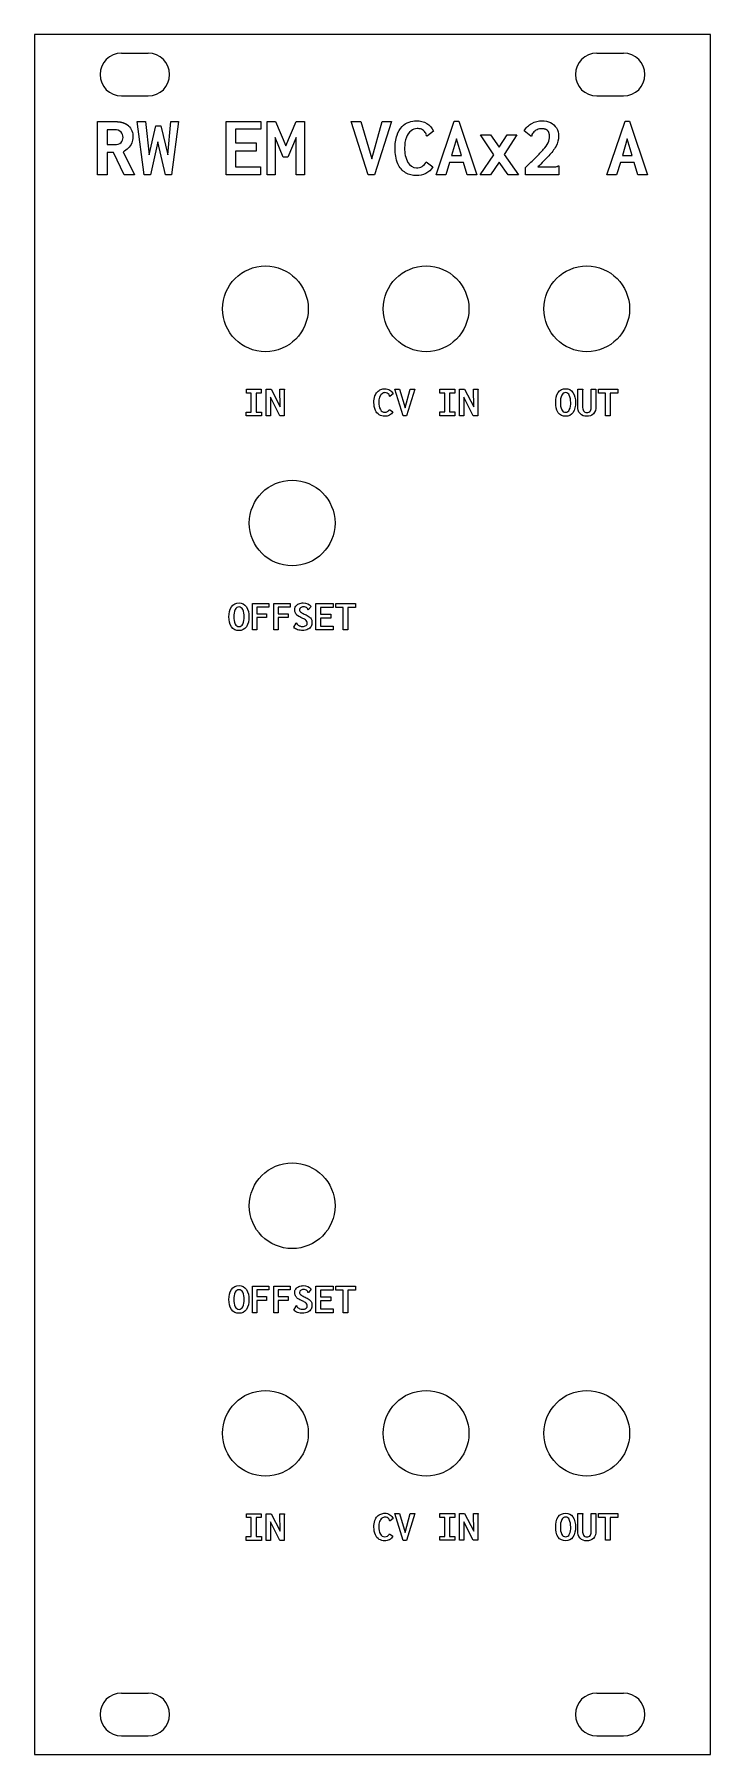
# Model space of a CAD drawing. Header units: millimetres. Extents: x 0 to 50, y 0 to 128.
import ezdxf

# ---------------------------------------------------------------- set-up
doc = ezdxf.new("R2010")
doc.units = ezdxf.units.MM
doc.layers.add('Cuts', color=1, linetype='Continuous', lineweight=13, true_color=0xff0000)
doc.layers.add('VectorEngraving', color=5, linetype='Continuous', lineweight=13, true_color=0x0000ff)

msp = doc.modelspace()

# ---------------------------------------------------------------- linework, layer by layer
at = {"layer": 'Cuts'}
for p, q in [((50.5, 128.5), (0, 128.5)), ((0, 128.5), (0, 0)), ((50.5, 0), (50.5, 128.5)), ((6.5, 127.1), (8.5, 127.1)), ((42, 127.1), (44, 127.1)), ((6.5, 123.9), (8.5, 123.9)), ((42, 123.9), (44, 123.9)), ((6.5, 4.6), (8.5, 4.6)), ((42, 4.6), (44, 4.6)), ((6.5, 1.4), (8.5, 1.4)), ((42, 1.4), (44, 1.4)), ((0, 0), (50.5, 0))]:
    msp.add_line(p, q, dxfattribs=at)
for centre in [(17.25, 108), (29.25, 108), (41.25, 108), (19.25, 92), (19.25, 41), (17.25, 24), (29.25, 24), (41.25, 24)]:
    msp.add_circle(centre, 3.2, dxfattribs=at)
for centre, start, end in [((6.5, 125.5), 90, 270), ((8.5, 125.5), 270, 90), ((42, 125.5), 90, 270), ((44, 125.5), 270, 90), ((6.5, 3), 90, 270), ((8.5, 3), 270, 90), ((42, 3), 90, 270), ((44, 3), 270, 90)]:
    msp.add_arc(centre, 1.6, start, end, dxfattribs=at)
at = {"layer": 'VectorEngraving', "flags": 128}
for points in [[(4.7, 118.02), (4.7, 121.99), (5.96, 121.99), (5.97, 121.99), (5.97, 121.99), (5.98, 121.99), (5.98, 121.99), (5.99, 121.99), (5.99, 121.99), (6, 121.99), (6, 121.99), (6.01, 121.99), (6.02, 121.99), (6.02, 121.99), (6.03, 121.99), (6.03, 121.99), (6.04, 121.99), (6.04, 121.99), (6.05, 121.99), (6.05, 121.99), (6.06, 121.99), (6.07, 121.99), (6.07, 121.99), (6.08, 121.99), (6.08, 121.99), (6.09, 121.99), (6.09, 121.99), (6.1, 121.99), (6.1, 121.99), (6.11, 121.99), (6.11, 121.99), (6.12, 121.99), (6.12, 121.99), (6.13, 121.99), (6.14, 121.99), (6.14, 121.99), (6.15, 121.99), (6.15, 121.99), (6.16, 121.99), (6.16, 121.99), (6.17, 121.99), (6.17, 121.99), (6.18, 121.99), (6.18, 121.99), (6.19, 121.99), (6.19, 121.99), (6.2, 121.98), (6.2, 121.98), (6.21, 121.98), (6.21, 121.98), (6.22, 121.98), (6.22, 121.98), (6.23, 121.98), (6.23, 121.98), (6.24, 121.98), (6.24, 121.98), (6.25, 121.98), (6.25, 121.98), (6.26, 121.98), (6.26, 121.98), (6.27, 121.98), (6.27, 121.98), (6.28, 121.98), (6.28, 121.98), (6.29, 121.98), (6.29, 121.97), (6.3, 121.97), (6.3, 121.97), (6.31, 121.97), (6.31, 121.97), (6.32, 121.97), (6.32, 121.97), (6.33, 121.97), (6.33, 121.97), (6.34, 121.97), (6.34, 121.97), (6.35, 121.97), (6.35, 121.97), (6.36, 121.97), (6.36, 121.97), (6.37, 121.96), (6.37, 121.96), (6.38, 121.96), (6.38, 121.96), (6.39, 121.96), (6.39, 121.96), (6.39, 121.96), (6.4, 121.96), (6.4, 121.96), (6.41, 121.96), (6.41, 121.96), (6.42, 121.96), (6.42, 121.95), (6.43, 121.95), (6.43, 121.95), (6.44, 121.95), (6.44, 121.95), (6.45, 121.95), (6.45, 121.95), (6.45, 121.95), (6.46, 121.95), (6.46, 121.95), (6.47, 121.95), (6.47, 121.94), (6.48, 121.94), (6.48, 121.94), (6.49, 121.94), (6.49, 121.94), (6.49, 121.94), (6.5, 121.94), (6.5, 121.94), (6.51, 121.94), (6.51, 121.94), (6.52, 121.93), (6.52, 121.93), (6.53, 121.93), (6.53, 121.93), (6.53, 121.93), (6.54, 121.93), (6.54, 121.93), (6.55, 121.93), (6.55, 121.93), (6.56, 121.92), (6.56, 121.92), (6.56, 121.92), (6.57, 121.92), (6.57, 121.92), (6.58, 121.92), (6.58, 121.92), (6.58, 121.92), (6.59, 121.91), (6.59, 121.91), (6.6, 121.91), (6.6, 121.91), (6.61, 121.91), (6.61, 121.91), (6.61, 121.91), (6.62, 121.91), (6.62, 121.9), (6.63, 121.9), (6.63, 121.9), (6.63, 121.9), (6.64, 121.9), (6.64, 121.9), (6.65, 121.9), (6.65, 121.89), (6.65, 121.89), (6.66, 121.89), (6.66, 121.89), (6.67, 121.89), (6.67, 121.89), (6.67, 121.89), (6.68, 121.88), (6.68, 121.88), (6.69, 121.88), (6.69, 121.88), (6.69, 121.88), (6.7, 121.88), (6.7, 121.88), (6.7, 121.87), (6.71, 121.87), (6.71, 121.87), (6.72, 121.87), (6.72, 121.87), (6.72, 121.87), (6.73, 121.86), (6.73, 121.86), (6.73, 121.86), (6.74, 121.86), (6.74, 121.86), (6.75, 121.86), (6.75, 121.86), (6.75, 121.85), (6.76, 121.85), (6.76, 121.85), (6.76, 121.85), (6.77, 121.85), (6.77, 121.84), (6.78, 121.84), (6.78, 121.84), (6.78, 121.84), (6.79, 121.84), (6.79, 121.84), (6.79, 121.83), (6.8, 121.83), (6.8, 121.83), (6.8, 121.83), (6.81, 121.83), (6.81, 121.83), (6.81, 121.82), (6.82, 121.82), (6.82, 121.82), (6.82, 121.82), (6.83, 121.82), (6.83, 121.81), (6.83, 121.81), (6.84, 121.81), (6.84, 121.81), (6.84, 121.81), (6.85, 121.81), (6.85, 121.8), (6.85, 121.8), (6.86, 121.8), (6.86, 121.8), (6.86, 121.8), (6.87, 121.79), (6.87, 121.79), (6.87, 121.79), (6.88, 121.79), (6.88, 121.79), (6.88, 121.78), (6.89, 121.78), (6.89, 121.78), (6.89, 121.78), (6.9, 121.78), (6.9, 121.77), (6.9, 121.77), (6.91, 121.77), (6.91, 121.77), (6.91, 121.76), (6.92, 121.76), (6.92, 121.76), (6.92, 121.76), (6.92, 121.76), (6.93, 121.75), (6.93, 121.75), (6.93, 121.75), (6.94, 121.75), (6.94, 121.75), (6.94, 121.74), (6.95, 121.74), (6.95, 121.74), (6.95, 121.74), (6.95, 121.73), (6.96, 121.73), (6.96, 121.73), (6.96, 121.73), (6.97, 121.73), (6.97, 121.72), (6.97, 121.72), (6.97, 121.72), (6.98, 121.72), (6.98, 121.71), (6.98, 121.71), (6.99, 121.71), (6.99, 121.71), (6.99, 121.7), (6.99, 121.7), (7, 121.7), (7, 121.7), (7, 121.69), (7.01, 121.69), (7.01, 121.69), (7.01, 121.69), (7.01, 121.68), (7.02, 121.68), (7.02, 121.68), (7.02, 121.68), (7.02, 121.68, -0.21489), (7.36, 120.83, -0.100191), (7.27, 120.39, -0.09654), (7.01, 120, -0.110602), (6.62, 119.74), (7.47, 118.02), (6.71, 118.02), (5.91, 119.67), (5.43, 119.67), (5.43, 118.02)], [(5.43, 120.27), (6.01, 120.27, 0.191831), (6.47, 120.42, 0.215461), (6.62, 120.81, 0.19551), (6.47, 121.2, 0.214661), (6.01, 121.37), (5.43, 121.37)], [(28.52, 117.95, -0.137181), (27.72, 118.16, -0.152134), (27.15, 118.83, -0.109573), (26.94, 119.98, -0.085497), (27.08, 120.97, -0.110549), (27.46, 121.61, -0.109274), (27.98, 121.95, -0.089414), (28.54, 122.05, -0.144279), (29.31, 121.85, -0.15015), (29.8, 121.27), (29.35, 120.93), (29.3, 120.9), (29.27, 120.95, 0.11408), (29.26, 121.05, 0.04611), (29.19, 121.18, 0.120563), (28.9, 121.41, 0.097397), (28.58, 121.47, 0.171045), (28.13, 121.3, 0.132489), (27.78, 120.82, 0.095776), (27.65, 120.02, 0.142464), (27.9, 118.93, 0.270554), (28.54, 118.54, 0.136035), (28.95, 118.64, 0.125476), (29.26, 118.98), (29.76, 118.61, -0.142497), (29.23, 118.1, -0.116168)], [(36.67, 118.56, 0.000002), (37.47, 119.33, 0.021171), (38.03, 119.92, 0.068773), (38.36, 120.41, 0.110639), (38.47, 120.9), (38.47, 120.91), (38.47, 120.91), (38.47, 120.92), (38.47, 120.92), (38.47, 120.92), (38.47, 120.93), (38.47, 120.93), (38.47, 120.94), (38.47, 120.94), (38.47, 120.94), (38.47, 120.95), (38.47, 120.95), (38.47, 120.96), (38.47, 120.96), (38.47, 120.97), (38.47, 120.97), (38.47, 120.97), (38.47, 120.98), (38.47, 120.98), (38.46, 120.99), (38.46, 120.99), (38.46, 120.99), (38.46, 121), (38.46, 121), (38.46, 121), (38.46, 121.01), (38.46, 121.01), (38.46, 121.02), (38.46, 121.02), (38.46, 121.02), (38.46, 121.03), (38.46, 121.03), (38.46, 121.04), (38.46, 121.04), (38.46, 121.04), (38.46, 121.05), (38.46, 121.05), (38.46, 121.05), (38.46, 121.06), (38.45, 121.06), (38.45, 121.06), (38.45, 121.07), (38.45, 121.07), (38.45, 121.08), (38.45, 121.08), (38.45, 121.08), (38.45, 121.09), (38.45, 121.09), (38.45, 121.09), (38.45, 121.1), (38.45, 121.1), (38.45, 121.1), (38.44, 121.11), (38.44, 121.11), (38.44, 121.11), (38.44, 121.12), (38.44, 121.12), (38.44, 121.12), (38.44, 121.13), (38.44, 121.13), (38.44, 121.13), (38.44, 121.14), (38.43, 121.14), (38.43, 121.14), (38.43, 121.15), (38.43, 121.15), (38.43, 121.15), (38.43, 121.16), (38.43, 121.16), (38.43, 121.16), (38.43, 121.16), (38.42, 121.17), (38.42, 121.17), (38.42, 121.17), (38.42, 121.18), (38.42, 121.18), (38.42, 121.18), (38.42, 121.19), (38.41, 121.19), (38.41, 121.19), (38.41, 121.2), (38.41, 121.2), (38.41, 121.2), (38.41, 121.2), (38.41, 121.21), (38.4, 121.21), (38.4, 121.21), (38.4, 121.22), (38.4, 121.22), (38.4, 121.22), (38.4, 121.22), (38.4, 121.23), (38.39, 121.23), (38.39, 121.23), (38.39, 121.23), (38.39, 121.24), (38.39, 121.24), (38.39, 121.24), (38.38, 121.25), (38.38, 121.25), (38.38, 121.25), (38.38, 121.25), (38.38, 121.26), (38.38, 121.26), (38.37, 121.26), (38.37, 121.26), (38.37, 121.27), (38.37, 121.27), (38.37, 121.27), (38.36, 121.27), (38.36, 121.28), (38.36, 121.28), (38.36, 121.28), (38.36, 121.28), (38.36, 121.28), (38.35, 121.29), (38.35, 121.29), (38.35, 121.29), (38.35, 121.29), (38.34, 121.3), (38.34, 121.3), (38.34, 121.3), (38.34, 121.3), (38.34, 121.31), (38.33, 121.31), (38.33, 121.31), (38.33, 121.31), (38.33, 121.31), (38.33, 121.32), (38.32, 121.32), (38.32, 121.32), (38.32, 121.32), (38.32, 121.32), (38.31, 121.33), (38.31, 121.33), (38.31, 121.33), (38.31, 121.33), (38.31, 121.33), (38.3, 121.34), (38.3, 121.34), (38.3, 121.34), (38.3, 121.34), (38.29, 121.34), (38.29, 121.35), (38.29, 121.35), (38.29, 121.35), (38.28, 121.35), (38.28, 121.35), (38.28, 121.36), (38.28, 121.36), (38.27, 121.36), (38.27, 121.36), (38.27, 121.36), (38.27, 121.36), (38.26, 121.37), (38.26, 121.37), (38.26, 121.37), (38.25, 121.37), (38.25, 121.37), (38.25, 121.37), (38.25, 121.38), (38.24, 121.38), (38.24, 121.38), (38.24, 121.38), (38.24, 121.38), (38.23, 121.38), (38.23, 121.39), (38.23, 121.39), (38.22, 121.39), (38.22, 121.39), (38.22, 121.39), (38.21, 121.39), (38.21, 121.39), (38.21, 121.4), (38.21, 121.4), (38.2, 121.4), (38.2, 121.4), (38.2, 121.4), (38.19, 121.4), (38.19, 121.4), (38.19, 121.4), (38.18, 121.41), (38.18, 121.41), (38.18, 121.41), (38.18, 121.41), (38.17, 121.41), (38.17, 121.41), (38.17, 121.41), (38.16, 121.41), (38.16, 121.41), (38.16, 121.42), (38.15, 121.42), (38.15, 121.42), (38.15, 121.42), (38.14, 121.42), (38.14, 121.42), (38.14, 121.42), (38.13, 121.42), (38.13, 121.42), (38.13, 121.43), (38.12, 121.43), (38.12, 121.43), (38.12, 121.43), (38.11, 121.43), (38.11, 121.43), (38.1, 121.43), (38.1, 121.43), (38.1, 121.43), (38.09, 121.43), (38.09, 121.43), (38.09, 121.43), (38.08, 121.44), (38.08, 121.44), (38.08, 121.44), (38.07, 121.44), (38.07, 121.44), (38.06, 121.44), (38.06, 121.44), (38.06, 121.44), (38.05, 121.44), (38.05, 121.44), (38.05, 121.44), (38.04, 121.44), (38.04, 121.44), (38.03, 121.44), (38.03, 121.44), (38.03, 121.44), (38.02, 121.44), (38.02, 121.45), (38.02, 121.45), (38.01, 121.45), (38.01, 121.45), (38, 121.45), (38, 121.45), (38, 121.45), (37.99, 121.45), (37.99, 121.45), (37.98, 121.45), (37.98, 121.45), (37.97, 121.45), (37.97, 121.45), (37.97, 121.45), (37.96, 121.45), (37.96, 121.45), (37.95, 121.45), (37.95, 121.45), (37.95, 121.45), (37.94, 121.45), (37.94, 121.45), (37.93, 121.45), (37.93, 121.45), (37.92, 121.45), (37.92, 121.45), (37.92, 121.45), (37.91, 121.45), (37.91, 121.45, 0.10091), (37.54, 121.38, 0.120611), (37.24, 121.15, 0.052185), (37.16, 121.02, 0.115972), (37.15, 120.92), (37.12, 120.88), (37.07, 120.91), (36.57, 121.29, -0.133812), (37.15, 121.85, -0.129982), (37.91, 122.05, -0.120233), (38.54, 121.91, -0.133622), (38.99, 121.51, -0.147441), (39.15, 120.9, -0.128322), (38.96, 120.15, -0.064733), (38.42, 119.44, -0.003988), (37.61, 118.61), (38.87, 118.61, 0.059195), (39.02, 118.62, 0.134362), (39.11, 118.67), (39.16, 118.67), (39.16, 118.02), (36.67, 118.02)], [(17.3, 101.99), (17.68, 101.99), (18.35, 100.68), (18.33, 101.99), (18.69, 101.99), (18.69, 101.96, 0.127686), (18.66, 101.92, 0.045437), (18.66, 101.84), (18.66, 100), (18.32, 100), (17.63, 101.39), (17.63, 100), (17.3, 100)], [(26.15, 99.97, -0.137181), (25.75, 100.08, -0.152134), (25.47, 100.41, -0.109573), (25.36, 100.99, -0.085497), (25.43, 101.49, -0.110549), (25.62, 101.8, -0.109274), (25.88, 101.97, -0.089414), (26.16, 102.03, -0.144279), (26.55, 101.92, -0.15015), (26.79, 101.64), (26.57, 101.47), (26.54, 101.45), (26.53, 101.48, 0.11408), (26.52, 101.52, 0.04611), (26.49, 101.59, 0.120563), (26.34, 101.71, 0.097397), (26.18, 101.74, 0.171045), (25.96, 101.65, 0.132489), (25.78, 101.41, 0.095776), (25.72, 101.01, 0.142464), (25.84, 100.47, 0.270554), (26.16, 100.27, 0.136035), (26.37, 100.32, 0.125476), (26.52, 100.49), (26.77, 100.31, -0.142497), (26.51, 100.05, -0.116168)], [(31.76, 102), (32.13, 102), (32.81, 100.69), (32.79, 102), (33.14, 102), (33.14, 101.97, 0.127686), (33.12, 101.93, 0.045437), (33.11, 101.85), (33.11, 100.01), (32.78, 100.01), (32.08, 101.4), (32.08, 100.01), (31.76, 100.01)], [(39.67, 99.97, -0.25913), (39.11, 100.24, -0.152705), (38.93, 101, -0.152055), (39.11, 101.76, -0.260989), (39.67, 102.03, -0.259889), (40.22, 101.76, -0.153236), (40.41, 101, -0.153892), (40.22, 100.24, -0.258046)], [(39.67, 100.27, 0.29242), (39.95, 100.45, 0.121433), (40.05, 101.01, 0.120267), (39.95, 101.55, 0.296602), (39.67, 101.74, 0.299569), (39.38, 101.55, 0.118638), (39.28, 101.01, 0.119784), (39.38, 100.45, 0.295261)], [(41.26, 99.97, -0.218793), (40.75, 100.17, -0.190278), (40.58, 100.71), (40.58, 102), (40.96, 102), (40.96, 101.97, 0.124617), (40.94, 101.93, 0.045437), (40.94, 101.85), (40.94, 100.71, 0.13334), (41.01, 100.38, 0.278591), (41.26, 100.26, 0.272644), (41.52, 100.38, 0.137686), (41.59, 100.71), (41.59, 102), (41.94, 102), (41.94, 100.72, -0.20833), (41.75, 100.15, -0.198997)], [(15.28, 83.97, -0.25913), (14.72, 84.24, -0.152705), (14.53, 85, -0.152055), (14.72, 85.75, -0.260989), (15.28, 86.03, -0.259889), (15.83, 85.75, -0.153236), (16.02, 85, -0.153892), (15.83, 84.24, -0.258046)], [(15.28, 84.26, 0.29242), (15.56, 84.45, 0.121433), (15.66, 85, 0.120267), (15.56, 85.54, 0.296602), (15.28, 85.73, 0.299569), (14.99, 85.54, 0.118638), (14.89, 85, 0.119784), (14.99, 84.45, 0.295261)], [(20.03, 83.97, -0.082459), (19.66, 84.03, -0.123923), (19.37, 84.21), (19.54, 84.51), (19.56, 84.54), (19.59, 84.52, 0.04687), (19.6, 84.47, 0.09145), (19.65, 84.41, 0.068159), (19.83, 84.31, 0.095003), (20.04, 84.27, 0.154469), (20.29, 84.34, 0.260654), (20.38, 84.53, 0.120851), (20.35, 84.65, 0.121961), (20.24, 84.77, 0.038254), (19.99, 84.9, -0.058107), (19.66, 85.08, -0.120043), (19.49, 85.28, -0.112683), (19.44, 85.52, -0.159231), (19.52, 85.78, -0.131771), (19.75, 85.96, -0.110553), (20.08, 86.03, -0.218459), (20.68, 85.77), (20.47, 85.53), (20.45, 85.51), (20.43, 85.53, 0.052527), (20.41, 85.58, 0.094698), (20.37, 85.64, 0.123915), (20.24, 85.72, 0.06748), (20.08, 85.74, 0.17107), (19.87, 85.67, 0.239524), (19.8, 85.53, 0.131511), (19.83, 85.42, 0.113696), (19.94, 85.31, 0.038355), (20.21, 85.17, -0.053425), (20.53, 84.99, -0.127597), (20.69, 84.8, -0.104237), (20.73, 84.56, -0.12798), (20.66, 84.28, -0.14679), (20.43, 84.06, -0.123967)], [(15.28, 32.97, -0.25913), (14.72, 33.24, -0.152705), (14.53, 34, -0.152055), (14.72, 34.75, -0.260989), (15.28, 35.03, -0.259889), (15.83, 34.75, -0.153236), (16.02, 34, -0.153892), (15.83, 33.24, -0.258046)], [(15.28, 33.26, 0.29242), (15.56, 33.45, 0.121433), (15.66, 34, 0.120267), (15.56, 34.54, 0.296602), (15.28, 34.73, 0.299569), (14.99, 34.54, 0.118638), (14.89, 34, 0.119784), (14.99, 33.45, 0.295261)], [(20.03, 32.97, -0.082459), (19.66, 33.03, -0.123923), (19.37, 33.21), (19.54, 33.51), (19.56, 33.54), (19.59, 33.52, 0.04687), (19.6, 33.47, 0.09145), (19.65, 33.41, 0.068159), (19.83, 33.31, 0.095003), (20.04, 33.27, 0.154469), (20.29, 33.34, 0.260654), (20.38, 33.53, 0.120851), (20.35, 33.65, 0.121961), (20.24, 33.77, 0.038254), (19.99, 33.9, -0.058107), (19.66, 34.08, -0.120043), (19.49, 34.28, -0.112683), (19.44, 34.52, -0.159231), (19.52, 34.78, -0.131771), (19.75, 34.96, -0.110553), (20.08, 35.03, -0.218459), (20.68, 34.77), (20.47, 34.53), (20.45, 34.51), (20.43, 34.53, 0.052527), (20.41, 34.58, 0.094698), (20.37, 34.64, 0.123915), (20.24, 34.72, 0.06748), (20.08, 34.74, 0.17107), (19.87, 34.67, 0.239524), (19.8, 34.53, 0.131511), (19.83, 34.42, 0.113696), (19.94, 34.31, 0.038355), (20.21, 34.17, -0.053425), (20.53, 33.99, -0.127597), (20.69, 33.8, -0.104237), (20.73, 33.56, -0.12798), (20.66, 33.28, -0.14679), (20.43, 33.06, -0.123967)], [(26.15, 15.97, -0.137181), (25.75, 16.08, -0.152134), (25.47, 16.41, -0.109573), (25.36, 16.99, -0.085497), (25.43, 17.49, -0.110549), (25.62, 17.8, -0.109274), (25.88, 17.97, -0.089414), (26.16, 18.03, -0.144279), (26.55, 17.92, -0.15015), (26.79, 17.64), (26.57, 17.47), (26.54, 17.45), (26.53, 17.48, 0.11408), (26.52, 17.52, 0.04611), (26.49, 17.59, 0.120563), (26.34, 17.71, 0.097397), (26.18, 17.74, 0.171045), (25.96, 17.65, 0.132489), (25.78, 17.41, 0.095776), (25.72, 17.01, 0.142464), (25.84, 16.47, 0.270554), (26.16, 16.27, 0.136035), (26.37, 16.32, 0.125476), (26.52, 16.49), (26.77, 16.31, -0.142497), (26.51, 16.05, -0.116168)], [(31.76, 18), (32.13, 18), (32.81, 16.69), (32.79, 18), (33.14, 18), (33.14, 17.97, 0.127686), (33.12, 17.93, 0.045437), (33.11, 17.85), (33.11, 16.01), (32.78, 16.01), (32.08, 17.4), (32.08, 16.01), (31.76, 16.01)], [(39.67, 15.97, -0.25913), (39.11, 16.24, -0.152705), (38.93, 17, -0.152055), (39.11, 17.76, -0.260989), (39.67, 18.03, -0.259889), (40.22, 17.76, -0.153236), (40.41, 17, -0.153892), (40.22, 16.24, -0.258046)], [(41.26, 15.97, -0.218793), (40.75, 16.17, -0.190278), (40.58, 16.71), (40.58, 18), (40.96, 18), (40.96, 17.97, 0.124617), (40.94, 17.93, 0.045437), (40.94, 17.85), (40.94, 16.71, 0.13334), (41.01, 16.38, 0.278591), (41.26, 16.26, 0.272644), (41.52, 16.38, 0.137686), (41.59, 16.71), (41.59, 18), (41.94, 18), (41.94, 16.72, -0.20833), (41.75, 16.15, -0.198997)], [(17.3, 17.99), (17.68, 17.99), (18.35, 16.68), (18.33, 17.99), (18.69, 17.99), (18.69, 17.96, 0.127686), (18.66, 17.92, 0.045437), (18.66, 17.84), (18.66, 16), (18.32, 16), (17.63, 17.39), (17.63, 16), (17.3, 16)], [(39.67, 16.27, 0.29242), (39.95, 16.45, 0.121433), (40.05, 17.01, 0.120267), (39.95, 17.55, 0.296602), (39.67, 17.74, 0.299569), (39.38, 17.55, 0.118638), (39.28, 17.01, 0.119784), (39.38, 16.45, 0.295261)]]:
    msp.add_lwpolyline(points, format="xyb", close=True, dxfattribs=at)
for points in [[(8.19, 118.02), (7.67, 121.99), (8.29, 121.99), (8.56, 119.5), (9.07, 121.68), (9.45, 121.68), (9.96, 119.51), (10.18, 121.99), (10.76, 121.99), (10.25, 118.02), (9.79, 118.02), (9.23, 120.47), (8.66, 118.02)], [(14.31, 118.02), (14.31, 121.99), (16.9, 121.99), (16.9, 121.41), (15.01, 121.41), (15.01, 120.39), (16.56, 120.39), (16.56, 119.79), (15.01, 119.79), (15.01, 118.61), (16.88, 118.61), (16.88, 118.02)], [(17.38, 118.02), (17.38, 121.99), (18.01, 121.99), (18.78, 120.17), (19.55, 122), (20.18, 122), (20.18, 118.02), (19.56, 118.02), (19.56, 120.79), (18.93, 119.33), (18.58, 119.33), (17.99, 120.79), (17.99, 118.02)], [(24.93, 118.01), (23.65, 121.99), (24.37, 121.99), (25.2, 119.2), (25.98, 121.99), (26.68, 121.99), (25.41, 118.01)], [(32.31, 118.02), (32.04, 118.94), (31, 118.94), (30.72, 118.02), (30, 118.02), (31.35, 122.02), (31.7, 122.02), (33.04, 118.02)], [(33.3, 118.02), (34.32, 119.51), (33.31, 120.99), (34.07, 120.99), (34.71, 120.07), (35.3, 120.99), (36.03, 120.99), (35.09, 119.53), (36.15, 118.02), (35.38, 118.02), (34.71, 118.96), (34.07, 118.02)], [(45.07, 118.02), (44.8, 118.94), (43.76, 118.94), (43.47, 118.02), (42.76, 118.02), (44.11, 122.02), (44.45, 122.02), (45.8, 118.02)], [(31.52, 120.69), (31.15, 119.46), (31.89, 119.46)], [(44.28, 120.69), (43.91, 119.46), (44.64, 119.46)], [(15.81, 100), (15.81, 100.29), (16.2, 100.29), (16.2, 101.7), (15.84, 101.7), (15.84, 101.99), (16.93, 101.99), (16.93, 101.7), (16.55, 101.7), (16.55, 100.29), (16.95, 100.29), (16.95, 100)], [(27.55, 100), (26.91, 102), (27.26, 102), (27.68, 100.6), (28.07, 102), (28.42, 102), (27.79, 100)], [(30.27, 100.01), (30.27, 100.3), (30.66, 100.3), (30.66, 101.71), (30.29, 101.71), (30.29, 102), (31.39, 102), (31.39, 101.71), (31, 101.71), (31, 100.3), (31.4, 100.3), (31.4, 100.01)], [(42.66, 100.01), (42.66, 101.7), (42.13, 101.7), (42.13, 102), (43.57, 102), (43.57, 101.7), (43.01, 101.7), (43.01, 100.01)], [(16.28, 84.01), (16.28, 86), (17.52, 86), (17.52, 85.71), (16.6, 85.71), (16.6, 85.22), (17.34, 85.22), (17.34, 84.93), (16.6, 84.93), (16.6, 84.01)], [(17.87, 84.01), (17.87, 86), (19.11, 86), (19.11, 85.71), (18.2, 85.71), (18.2, 85.22), (18.94, 85.22), (18.94, 84.93), (18.2, 84.93), (18.2, 84.01)], [(21.01, 84.01), (21.01, 86), (22.31, 86), (22.31, 85.7), (21.37, 85.7), (21.37, 85.19), (22.14, 85.19), (22.14, 84.9), (21.37, 84.9), (21.37, 84.3), (22.3, 84.3), (22.3, 84.01)], [(23.06, 84.01), (23.06, 85.69), (22.52, 85.69), (22.52, 86), (23.97, 86), (23.97, 85.69), (23.4, 85.69), (23.4, 84.01)], [(16.28, 33.01), (16.28, 35), (17.52, 35), (17.52, 34.71), (16.6, 34.71), (16.6, 34.22), (17.34, 34.22), (17.34, 33.93), (16.6, 33.93), (16.6, 33.01)], [(17.87, 33.01), (17.87, 35), (19.11, 35), (19.11, 34.71), (18.2, 34.71), (18.2, 34.22), (18.94, 34.22), (18.94, 33.93), (18.2, 33.93), (18.2, 33.01)], [(21.01, 33.01), (21.01, 35), (22.31, 35), (22.31, 34.7), (21.37, 34.7), (21.37, 34.19), (22.14, 34.19), (22.14, 33.9), (21.37, 33.9), (21.37, 33.3), (22.3, 33.3), (22.3, 33.01)], [(23.06, 33.01), (23.06, 34.69), (22.52, 34.69), (22.52, 35), (23.97, 35), (23.97, 34.69), (23.4, 34.69), (23.4, 33.01)], [(27.55, 16), (26.91, 18), (27.26, 18), (27.68, 16.6), (28.07, 18), (28.42, 18), (27.79, 16)], [(30.27, 16.01), (30.27, 16.3), (30.66, 16.3), (30.66, 17.71), (30.29, 17.71), (30.29, 18), (31.39, 18), (31.39, 17.71), (31, 17.71), (31, 16.3), (31.4, 16.3), (31.4, 16.01)], [(42.66, 16.01), (42.66, 17.7), (42.13, 17.7), (42.13, 18), (43.57, 18), (43.57, 17.7), (43.01, 17.7), (43.01, 16.01)], [(15.81, 16), (15.81, 16.29), (16.2, 16.29), (16.2, 17.7), (15.84, 17.7), (15.84, 17.99), (16.93, 17.99), (16.93, 17.7), (16.55, 17.7), (16.55, 16.29), (16.95, 16.29), (16.95, 16)]]:
    msp.add_lwpolyline(points, close=True, dxfattribs=at)

doc.saveas('drawing.dxf')
